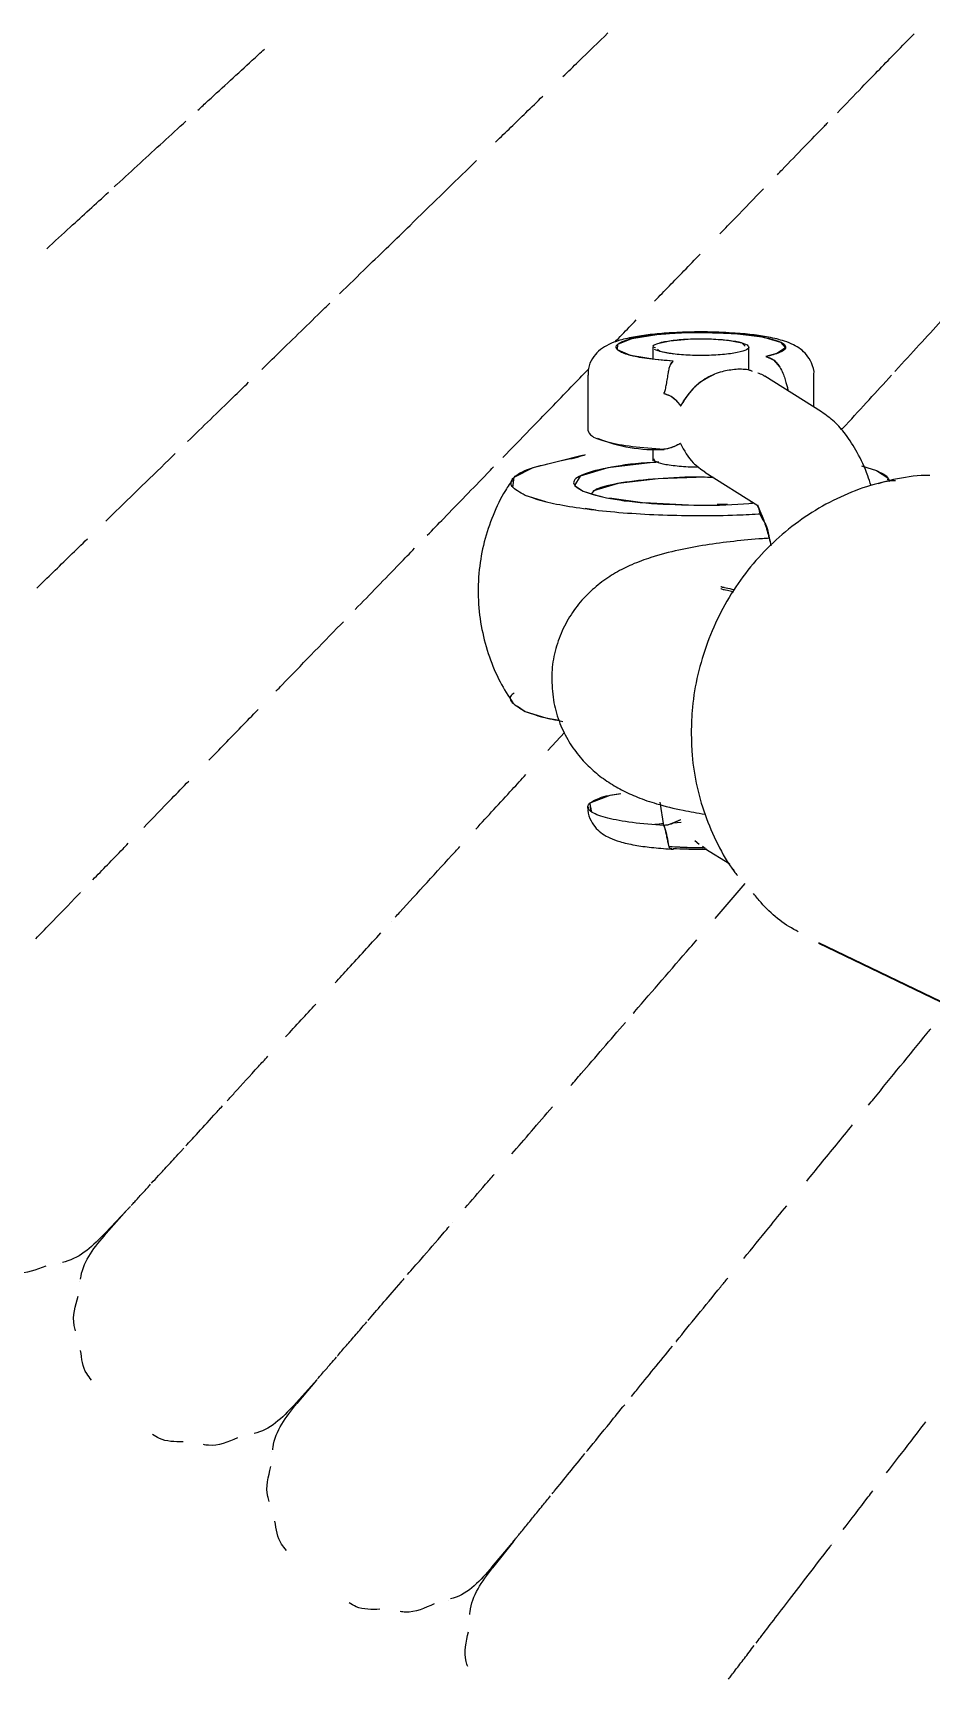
# Model space of a CAD drawing. Extents: x -360 to 379, y -342 to 365.
# Drawn here: x -32.36 to -26, y -185.03 to -173.39 of the extents above; entities that cross this region are included whole.
import ezdxf

# ---------------------------------------------------------------- set-up
doc = ezdxf.new("R2010")
doc.units = 0
doc.layers.get('0').update_dxf_attribs({"linetype": 'CONTINUOUS'})

msp = doc.modelspace()

# ---------------------------------------------------------------- linework, layer by layer
at = {"color": 7, "linetype": 'CONTINUOUS'}
for p, q in [((-27.972, -175.615), (-27.972, -175.7)), ((-27.952, -175.62), (-27.972, -175.615)), ((-27.971, -175.615), (-27.971, -175.7)), ((-27.293, -175.615), (-27.292, -175.615)), ((-27.293, -175.778), (-27.293, -175.616)), ((-27.292, -175.778), (-27.292, -175.615)), ((-27.848, -175.74), (-27.827, -175.713)), ((-28.432, -175.812), (-28.432, -176.206)), ((-26.78, -176.072), (-27.179, -175.821)), ((-27.02, -175.901), (-27.019, -175.922)), ((-27.02, -175.901), (-27.018, -175.922)), ((-26.832, -176.039), (-26.832, -175.812)), ((-27.893, -175.943), (-27.893, -175.943)), ((-27.776, -176.033), (-27.776, -176.033)), ((-28.629, -176.419), (-28.472, -176.379)), ((-27.972, -176.33), (-27.972, -176.419)), ((-27.776, -176.296), (-27.776, -176.296)), ((-27.967, -176.403), (-27.96, -176.418)), ((-27.604, -176.499), (-27.23, -176.734)), ((-26.497, -176.455), (-26.391, -176.487)), ((-26.481, -176.459), (-26.391, -176.487)), ((-26.292, -176.565), (-26.305, -176.546)), ((-28.728, -176.709), (-28.874, -176.663)), ((-28.465, -176.634), (-28.342, -176.671)), ((-28.278, -176.68), (-28.045, -176.714)), ((-28.034, -176.714), (-27.675, -176.731)), ((-27.516, -176.726), (-27.444, -176.724)), ((-27.231, -176.73), (-27.225, -176.748)), ((-28.374, -176.768), (-28.45, -176.756)), ((-27.404, -177.341), (-27.409, -177.352)), ((-28.929, -178.153), (-28.874, -178.19)), ((-28.714, -178.465), (-28.597, -178.338)), ((-27.893, -178.996), (-27.919, -178.83)), ((-28.413, -178.865), (-28.409, -178.892)), ((-27.893, -178.996), (-27.893, -178.996)), ((-27.772, -178.974), (-27.827, -178.979)), ((-27.837, -179.159), (-27.848, -179.158)), ((-27.674, -179.103), (-27.645, -179.128)), ((-27.62, -179.143), (-27.602, -179.156)), ((-27.604, -179.158), (-27.428, -179.268)), ((-27.532, -179.654), (-27.318, -179.407)), ((-27.403, -179.303), (-27.398, -179.313)), ((-32.01, -179.46), (-32.01, -179.46)), ((-29.819, -179.672), (-29.819, -179.672)), ((-26.801, -179.827), (-25.103, -180.643)), ((-26.799, -179.823), (-25.101, -180.64)), ((-31.843, -181.876), (-31.693, -181.716)), ((-31.692, -181.716), (-31.838, -181.88)), ((-29.388, -181.803), (-29.388, -181.803)), ((-32.162, -182.093), (-32.162, -182.093)), ((-32.027, -182.217), (-32.027, -182.217)), ((-30.494, -183.077), (-30.346, -182.911)), ((-30.351, -182.917), (-30.489, -183.081)), ((-30.494, -183.077), (-30.494, -183.077)), ((-30.668, -183.423), (-30.668, -183.423)), ((-29.11, -184.238), (-28.968, -184.069)), ((-28.958, -184.056), (-29.105, -184.242)), ((-26.699, -184.068), (-26.699, -184.068)), ((-29.105, -184.242), (-29.105, -184.242)), ((-29.415, -184.474), (-29.415, -184.474))]:
    msp.add_line(p, q, dxfattribs=at)
at = {"color": 7, "linetype": 'CONTINUOUS', "flags": 128}
for points in [[(-27.827, -175.713), (-27.956, -175.703), (-28.129, -175.673), (-28.221, -175.635), (-28.219, -175.593), (-28.121, -175.554), (-27.944, -175.526), (-27.792, -175.514)], [(-27.94, -175.59), (-27.852, -175.57), (-27.723, -175.558), (-27.577, -175.557), (-27.442, -175.566), (-27.342, -175.584), (-27.319, -175.609)], [(-27.792, -175.514), (-27.629, -175.511), (-27.392, -175.519), (-27.195, -175.543), (-27.068, -175.579), (-27.033, -175.621), (-27.095, -175.661), (-27.173, -175.682)], [(-27.823, -175.664), (-27.923, -175.645), (-27.938, -175.632)], [(-27.173, -175.682), (-27.119, -175.705), (-27.073, -175.757)], [(-27.893, -175.943), (-27.843, -175.962), (-27.814, -175.984)], [(-27.814, -175.984), (-27.781, -176.023), (-27.776, -176.033)], [(-27.814, -176.314), (-27.869, -176.334), (-27.893, -176.337)], [(-27.776, -176.296), (-27.782, -176.299), (-27.814, -176.314)], [(-28.961, -176.606), (-28.952, -176.534), (-28.818, -176.466), (-28.629, -176.419)], [(-27.933, -176.429), (-27.973, -176.43), (-28.29, -176.468), (-28.487, -176.526), (-28.527, -176.593), (-28.465, -176.634)], [(-26.391, -176.487), (-26.309, -176.538), (-26.312, -176.554)], [(-27.543, -176.537), (-27.597, -176.535), (-27.935, -176.545), (-28.217, -176.579), (-28.392, -176.63), (-28.402, -176.647)], [(-28.874, -178.19), (-28.728, -178.236), (-28.635, -178.251)], [(-28.411, -178.889), (-28.416, -178.837), (-28.273, -178.781), (-28.21, -178.772)], [(-27.814, -178.973), (-27.869, -178.993), (-27.893, -178.996)], [(-27.776, -178.955), (-27.782, -178.958), (-27.814, -178.973)], [(-27.832, -179.145), (-27.624, -179.153), (-27.607, -179.152)], [(-27.594, -179.164), (-27.721, -179.165), (-27.827, -179.16)]]:
    msp.add_lwpolyline(points, dxfattribs=at)
at = {"color": 7, "linetype": 'CONTINUOUS'}
for centre, radius, start, end in [((-27.36, -176.235), 0.462, 112.5413, 149.6387), ((-27.954, -175.258), 1.081, 247.7358, 273.2446), ((-28.712, -179.258), 0.861, 8.7999, 17.7202)]:
    msp.add_arc(centre, radius, start, end, dxfattribs=at)
for points, knots in [([(-28.608, -173.703), (-28.571, -173.667), (-28.458, -173.558), (-28.357, -173.46), (-28.289, -173.394)], [0, 0, 0, 0, 0.329059, 1, 1, 1, 1]), ([(-26.666, -173.958), (-26.607, -173.897), (-26.455, -173.74), (-26.272, -173.552), (-26.166, -173.443), (-26.124, -173.4)], [0, 0, 0, 0, 0.276317, 0.714286, 1, 1, 1, 1]), ([(-31.191, -173.941), (-31.166, -173.918), (-31.036, -173.799), (-30.877, -173.653), (-30.747, -173.534), (-30.719, -173.508)], [0, 0, 0, 0, 0.155751, 0.813067, 1, 1, 1, 1]), ([(-29.084, -174.165), (-29.011, -174.095), (-28.896, -173.983), (-28.79, -173.88), (-28.751, -173.842)], [0, 0, 0, 0, 0.627714, 1, 1, 1, 1]), ([(-31.781, -174.482), (-31.775, -174.476), (-31.66, -174.37), (-31.49, -174.215), (-31.328, -174.066), (-31.274, -174.017)], [0, 0, 0, 0, 0.0377721, 0.6794308, 1, 1, 1, 1]), ([(-27.091, -174.396), (-27.08, -174.384), (-26.959, -174.259), (-26.839, -174.136), (-26.742, -174.036), (-26.734, -174.028)], [0, 0, 0, 0, 0.085926, 0.925385, 1, 1, 1, 1]), ([(-30.189, -175.239), (-30.123, -175.175), (-29.955, -175.012), (-29.646, -174.712), (-29.386, -174.459), (-29.235, -174.312), (-29.218, -174.296)], [0, 0, 0, 0, 0.197881, 0.505329, 0.943957, 1, 1, 1, 1]), ([(-32.259, -174.919), (-32.204, -174.869), (-32.059, -174.736), (-31.912, -174.602), (-31.822, -174.519)], [0, 0, 0, 0, 0.383809, 1, 1, 1, 1]), ([(-27.497, -174.814), (-27.461, -174.776), (-27.352, -174.664), (-27.254, -174.563), (-27.188, -174.495)], [0, 0, 0, 0, 0.3290588, 1, 1, 1, 1]), ([(-27.959, -175.289), (-27.889, -175.217), (-27.777, -175.102), (-27.674, -174.996), (-27.636, -174.957)], [0, 0, 0, 0, 0.627714, 1, 1, 1, 1]), ([(-30.738, -175.773), (-30.699, -175.734), (-30.553, -175.593), (-30.392, -175.436), (-30.272, -175.319), (-30.256, -175.305)], [0, 0, 0, 0, 0.247575, 0.90398, 1, 1, 1, 1]), ([(-28.241, -175.58), (-28.207, -175.544), (-28.155, -175.491), (-28.106, -175.44), (-28.09, -175.423)], [0, 0, 0, 0, 0.661135, 1, 1, 1, 1]), ([(-26.26, -175.788), (-26.259, -175.786), (-26.141, -175.658), (-26.013, -175.518), (-25.899, -175.393), (-25.882, -175.375)], [0, 0, 0, 0, 0.0099037, 0.8541595, 1, 1, 1, 1]), ([(-27.802, -175.512), (-27.826, -175.513), (-27.898, -175.517), (-28.009, -175.528), (-28.129, -175.546), (-28.223, -175.57), (-28.295, -175.599), (-28.354, -175.638), (-28.402, -175.693), (-28.43, -175.755), (-28.429, -175.796), (-28.429, -175.812)], [0, 0, 0, 0, 0.078595, 0.230291, 0.385345, 0.549602, 0.674963, 0.772883, 0.859096, 0.947543, 1, 1, 1, 1]), ([(-27.802, -175.515), (-27.834, -175.517), (-27.888, -175.522), (-27.978, -175.527), (-28.042, -175.54), (-28.106, -175.55), (-28.141, -175.555)], [0, 0, 0, 0, 0.2603747, 0.433767, 0.6871449, 1, 1, 1, 1]), ([(-27.971, -175.61), (-27.971, -175.609), (-27.966, -175.601), (-27.936, -175.585), (-27.847, -175.567), (-27.725, -175.556), (-27.589, -175.555), (-27.461, -175.562), (-27.355, -175.577), (-27.321, -175.592), (-27.305, -175.599)], [0, 0, 0, 0, 0.0167205, 0.157189, 0.2976575, 0.438126, 0.5785945, 0.719063, 0.8595315, 1, 1, 1, 1]), ([(-27.506, -175.51), (-27.52, -175.51), (-27.582, -175.507), (-27.684, -175.507), (-27.767, -175.51), (-27.802, -175.512)], [0, 0, 0, 0, 0.153229, 0.640603, 1, 1, 1, 1]), ([(-26.833, -175.813), (-26.833, -175.811), (-26.828, -175.782), (-26.846, -175.728), (-26.882, -175.667), (-26.929, -175.625), (-26.981, -175.594), (-27.052, -175.567), (-27.145, -175.545), (-27.269, -175.526), (-27.389, -175.515), (-27.472, -175.512), (-27.506, -175.51)], [0, 0, 0, 0, 0.007703, 0.096957, 0.173943, 0.249382, 0.332978, 0.440748, 0.607004, 0.750156, 0.899991, 1, 1, 1, 1]), ([(-27.177, -175.544), (-27.215, -175.54), (-27.286, -175.533), (-27.345, -175.521), (-27.387, -175.52), (-27.392, -175.519)], [0, 0, 0, 0, 0.501709, 0.943558, 1, 1, 1, 1]), ([(-27.173, -175.682), (-27.154, -175.688), (-27.125, -175.696), (-27.093, -175.727), (-27.08, -175.747), (-27.073, -175.757)], [0, 0, 0, 0, 0.4849128, 0.742304, 1, 1, 1, 1]), ([(-29.033, -176.395), (-28.969, -176.329), (-28.806, -176.161), (-28.603, -175.952), (-28.468, -175.813), (-28.428, -175.771)], [0, 0, 0, 0, 0.311806, 0.796261, 1, 1, 1, 1]), ([(-27.893, -175.943), (-27.889, -175.933), (-27.882, -175.912), (-27.875, -175.876), (-27.868, -175.835), (-27.864, -175.809), (-27.862, -175.795)], [0, 0, 0, 0, 0.200173, 0.43117, 0.696956, 1, 1, 1, 1]), ([(-27.862, -175.795), (-27.86, -175.784), (-27.856, -175.763), (-27.846, -175.731), (-27.835, -175.72), (-27.827, -175.713)], [0, 0, 0, 0, 0.25743, 0.515084, 1, 1, 1, 1]), ([(-27.382, -175.772), (-27.416, -175.776), (-27.487, -175.784), (-27.593, -175.83), (-27.702, -175.91), (-27.749, -175.988), (-27.776, -176.033)], [0, 0, 0, 0, 0.203027, 0.429548, 0.67478, 1, 1, 1, 1]), ([(-27.266, -175.786), (-27.272, -175.784), (-27.307, -175.77), (-27.349, -175.771), (-27.382, -175.772)], [0, 0, 0, 0, 0.198174, 1, 1, 1, 1]), ([(-27.18, -175.823), (-27.184, -175.82), (-27.197, -175.808), (-27.216, -175.803), (-27.229, -175.8)], [0, 0, 0, 0, 0.296291, 1, 1, 1, 1]), ([(-27.073, -175.757), (-27.066, -175.77), (-27.052, -175.795), (-27.038, -175.836), (-27.028, -175.871), (-27.023, -175.892), (-27.02, -175.901)], [0, 0, 0, 0, 0.3030439, 0.5688296, 0.7998272, 1, 1, 1, 1]), ([(-31.263, -176.283), (-31.156, -176.178), (-31.012, -176.039), (-30.867, -175.898), (-30.831, -175.863)], [0, 0, 0, 0, 0.750545, 1, 1, 1, 1]), ([(-26.637, -176.199), (-26.627, -176.188), (-26.503, -176.053), (-26.389, -175.928), (-26.284, -175.814)], [0, 0, 0, 0, 0.079259, 1, 1, 1, 1]), ([(-27.893, -175.943), (-27.879, -175.947), (-27.848, -175.956), (-27.826, -175.974), (-27.814, -175.984)], [0, 0, 0, 0, 0.435543, 1, 1, 1, 1]), ([(-27.814, -175.984), (-27.802, -175.997), (-27.786, -176.013), (-27.778, -176.028), (-27.777, -176.031), (-27.776, -176.033), (-27.776, -176.033)], [0, 0, 0, 0, 0.729671, 0.919796, 0.973342, 1, 1, 1, 1]), ([(-26.428, -176.593), (-26.436, -176.57), (-26.464, -176.484), (-26.521, -176.363), (-26.599, -176.239), (-26.682, -176.142), (-26.748, -176.095), (-26.78, -176.072)], [0, 0, 0, 0, 0.106754, 0.386774, 0.637262, 0.823893, 1, 1, 1, 1]), ([(-28.431, -176.202), (-28.426, -176.217), (-28.416, -176.246), (-28.3, -176.286), (-28.125, -176.319), (-27.97, -176.331), (-27.893, -176.337)], [0, 0, 0, 0, 0.2472443, 0.4981628, 0.7490814, 1, 1, 1, 1]), ([(-31.841, -176.844), (-31.826, -176.829), (-31.674, -176.682), (-31.508, -176.521), (-31.356, -176.373), (-31.35, -176.367)], [0, 0, 0, 0, 0.094597, 0.961589, 1, 1, 1, 1]), ([(-28.629, -176.419), (-28.57, -176.407), (-28.499, -176.393), (-28.455, -176.376), (-28.448, -176.373)], [0, 0, 0, 0, 0.8363108, 1, 1, 1, 1]), ([(-27.814, -176.314), (-27.826, -176.32), (-27.848, -176.331), (-27.879, -176.335), (-27.893, -176.337)], [0, 0, 0, 0, 0.563803, 1, 1, 1, 1]), ([(-27.776, -176.296), (-27.776, -176.296), (-27.777, -176.296), (-27.778, -176.297), (-27.786, -176.301), (-27.802, -176.308), (-27.814, -176.314)], [0, 0, 0, 0, 0.027404, 0.08149, 0.272076, 1, 1, 1, 1]), ([(-27.776, -176.296), (-27.75, -176.345), (-27.707, -176.426), (-27.632, -176.477), (-27.602, -176.497)], [0, 0, 0, 0, 0.609867, 1, 1, 1, 1]), ([(-29.567, -176.944), (-29.528, -176.905), (-29.387, -176.759), (-29.23, -176.598), (-29.113, -176.478), (-29.099, -176.462)], [0, 0, 0, 0, 0.2475747, 0.9039797, 1, 1, 1, 1]), ([(-27.93, -176.429), (-27.944, -176.429), (-28.074, -176.433), (-28.28, -176.463), (-28.483, -176.512), (-28.561, -176.575), (-28.497, -176.614), (-28.465, -176.634)], [0, 0, 0, 0, 0.030235, 0.272676, 0.515117, 0.757559, 1, 1, 1, 1]), ([(-27.96, -176.418), (-27.943, -176.426), (-27.91, -176.44), (-27.804, -176.455), (-27.71, -176.462), (-27.657, -176.461), (-27.649, -176.461)], [0, 0, 0, 0, 0.313513, 0.627027, 0.94054, 1, 1, 1, 1]), ([(-26.391, -176.487), (-26.36, -176.501), (-26.317, -176.521), (-26.309, -176.542), (-26.307, -176.548)], [0, 0, 0, 0, 0.728171, 1, 1, 1, 1]), ([(-28.959, -176.546), (-28.978, -176.573), (-29.035, -176.653), (-29.105, -176.803), (-29.169, -176.991), (-29.205, -177.193), (-29.211, -177.402), (-29.186, -177.609), (-29.133, -177.802), (-29.06, -177.977), (-28.994, -178.08), (-28.963, -178.129)], [0, 0, 0, 0, 0.058899, 0.175678, 0.293386, 0.411654, 0.540567, 0.664078, 0.782541, 0.896519, 1, 1, 1, 1]), ([(-27.542, -176.538), (-27.571, -176.536), (-27.701, -176.531), (-27.945, -176.543), (-28.206, -176.572), (-28.375, -176.612), (-28.399, -176.641), (-28.407, -176.652)], [0, 0, 0, 0, 0.072705, 0.330324, 0.587942, 0.845561, 1, 1, 1, 1]), ([(-26.013, -176.522), (-26.015, -176.522), (-26.091, -176.519), (-26.242, -176.543), (-26.461, -176.596), (-26.673, -176.682), (-26.874, -176.795), (-27.059, -176.935), (-27.227, -177.099), (-27.373, -177.283), (-27.495, -177.485), (-27.59, -177.702), (-27.658, -177.928), (-27.695, -178.143), (-27.699, -178.281), (-27.7, -178.341)], [0, 0, 0, 0, 0.002353, 0.086517, 0.170798, 0.255213, 0.339765, 0.424445, 0.509237, 0.594123, 0.679083, 0.764097, 0.849143, 0.934197, 1, 1, 1, 1]), ([(-26.255, -176.559), (-26.294, -176.561), (-26.337, -176.564), (-26.377, -176.58), (-26.379, -176.581)], [0, 0, 0, 0, 0.934726, 1, 1, 1, 1]), ([(-27.206, -176.795), (-27.262, -176.798), (-27.402, -176.806), (-27.639, -176.809), (-27.902, -176.805), (-28.155, -176.791), (-28.388, -176.769), (-28.591, -176.74), (-28.76, -176.704), (-28.836, -176.677), (-28.874, -176.663)], [0, 0, 0, 0, 0.0886, 0.2188, 0.349, 0.4792, 0.6094, 0.7396, 0.8698, 1, 1, 1, 1]), ([(-28.465, -176.634), (-28.408, -176.652), (-28.295, -176.688), (-27.987, -176.723), (-27.642, -176.734), (-27.377, -176.73), (-27.269, -176.717), (-27.258, -176.716)], [0, 0, 0, 0, 0.242989, 0.485978, 0.728966, 0.971955, 1, 1, 1, 1]), ([(-27.234, -176.734), (-27.23, -176.741), (-27.219, -176.76), (-27.193, -176.821), (-27.164, -176.906), (-27.145, -176.981), (-27.136, -177.017)], [0, 0, 0, 0, 0.183708, 0.445872, 0.733541, 1, 1, 1, 1]), ([(-27.224, -176.754), (-27.219, -176.778), (-27.209, -176.826), (-27.168, -176.861), (-27.149, -176.963), (-27.14, -177), (-27.136, -177.017)], [0, 0, 0, 0, 0.343479, 0.704509, 0.866329, 1, 1, 1, 1]), ([(-32.33, -177.318), (-32.291, -177.281), (-32.177, -177.17), (-32.053, -177.049), (-31.971, -176.97)], [0, 0, 0, 0, 0.337232, 1, 1, 1, 1]), ([(-27.149, -176.966), (-27.165, -176.967), (-27.252, -176.972), (-27.404, -176.987), (-27.603, -177.013), (-27.798, -177.049), (-27.967, -177.093), (-28.113, -177.147), (-28.234, -177.207), (-28.346, -177.281), (-28.451, -177.375), (-28.544, -177.488), (-28.617, -177.619), (-28.667, -177.763), (-28.686, -177.881), (-28.687, -177.949), (-28.687, -177.966)], [0, 0, 0, 0, 0.019977, 0.115067, 0.212996, 0.31654, 0.432866, 0.513065, 0.58204, 0.648181, 0.713517, 0.779087, 0.845157, 0.911691, 0.978415, 1, 1, 1, 1]), ([(-30.077, -177.469), (-29.972, -177.362), (-29.833, -177.218), (-29.692, -177.073), (-29.657, -177.037)], [0, 0, 0, 0, 0.750544, 1, 1, 1, 1]), ([(-27.405, -177.344), (-27.419, -177.341), (-27.472, -177.33), (-27.464, -177.333), (-27.489, -177.323), (-27.492, -177.322)], [0, 0, 0, 0, 0.241451, 0.908506, 1, 1, 1, 1]), ([(-27.395, -177.33), (-27.416, -177.326), (-27.457, -177.318), (-27.489, -177.309), (-27.49, -177.308), (-27.49, -177.308)], [0, 0, 0, 0, 0.394394, 0.765108, 1, 1, 1, 1]), ([(-27.485, -177.311), (-27.479, -177.311), (-27.463, -177.311), (-27.467, -177.315), (-27.469, -177.318)], [0, 0, 0, 0, 0.3865537, 1, 1, 1, 1]), ([(-30.638, -178.047), (-30.623, -178.032), (-30.476, -177.88), (-30.315, -177.714), (-30.167, -177.562), (-30.161, -177.556)], [0, 0, 0, 0, 0.094597, 0.961589, 1, 1, 1, 1]), ([(-28.687, -177.966), (-28.684, -178.02), (-28.678, -178.126), (-28.633, -178.274), (-28.569, -178.404), (-28.488, -178.516), (-28.396, -178.609), (-28.296, -178.686), (-28.19, -178.748), (-28.073, -178.801), (-27.931, -178.849), (-27.777, -178.887), (-27.656, -178.907), (-27.604, -178.916)], [0, 0, 0, 0, 0.090575, 0.175548, 0.256486, 0.334568, 0.410959, 0.4872, 0.56591, 0.652069, 0.755323, 0.894305, 1, 1, 1, 1]), ([(-28.953, -178.061), (-28.953, -178.061), (-28.992, -178.082), (-28.981, -178.127), (-28.909, -178.169), (-28.874, -178.19)], [0, 0, 0, 0, 0.003187, 0.501593, 1, 1, 1, 1]), ([(-31.112, -178.535), (-31.075, -178.497), (-30.964, -178.382), (-30.844, -178.259), (-30.764, -178.177)], [0, 0, 0, 0, 0.337231, 1, 1, 1, 1]), ([(-28.874, -178.19), (-28.837, -178.203), (-28.768, -178.229), (-28.659, -178.25), (-28.609, -178.26)], [0, 0, 0, 0, 0.539502, 1, 1, 1, 1]), ([(-27.7, -178.341), (-27.699, -178.384), (-27.697, -178.504), (-27.669, -178.699), (-27.608, -178.921), (-27.516, -179.129), (-27.437, -179.273), (-27.381, -179.34), (-27.373, -179.349)], [0, 0, 0, 0, 0.117263, 0.329252, 0.541227, 0.752927, 0.964289, 1, 1, 1, 1]), ([(-31.573, -179.01), (-31.508, -178.943), (-31.407, -178.839), (-31.295, -178.724), (-31.255, -178.682)], [0, 0, 0, 0, 0.643046, 1, 1, 1, 1]), ([(-29.224, -179.022), (-29.139, -178.929), (-29.022, -178.802), (-28.902, -178.671), (-28.87, -178.636)], [0, 0, 0, 0, 0.7332223, 1, 1, 1, 1]), ([(-27.893, -178.996), (-27.97, -178.99), (-28.125, -178.978), (-28.301, -178.945), (-28.413, -178.905), (-28.446, -178.86), (-28.395, -178.817), (-28.306, -178.785), (-28.22, -178.772), (-28.198, -178.769)], [0, 0, 0, 0, 0.157693, 0.315385, 0.473078, 0.63077, 0.788463, 0.946155, 1, 1, 1, 1]), ([(-28.429, -178.865), (-28.43, -178.873), (-28.434, -178.907), (-28.412, -178.963), (-28.374, -179.019), (-28.326, -179.058), (-28.271, -179.088), (-28.2, -179.113), (-28.104, -179.135), (-27.982, -179.152), (-27.886, -179.16), (-27.831, -179.163), (-27.825, -179.164)], [0, 0, 0, 0, 0.028105, 0.120206, 0.201558, 0.28338, 0.376532, 0.501271, 0.667135, 0.819891, 0.979807, 1, 1, 1, 1]), ([(-27.894, -178.984), (-27.917, -178.986), (-27.941, -178.987), (-27.956, -178.99), (-27.957, -178.99)], [0, 0, 0, 0, 0.965925, 1, 1, 1, 1]), ([(-27.814, -178.973), (-27.826, -178.979), (-27.848, -178.99), (-27.879, -178.994), (-27.893, -178.996)], [0, 0, 0, 0, 0.564084, 1, 1, 1, 1]), ([(-27.862, -179.126), (-27.864, -179.116), (-27.868, -179.097), (-27.875, -179.062), (-27.882, -179.028), (-27.889, -179.006), (-27.893, -178.996)], [0, 0, 0, 0, 0.303044, 0.56883, 0.799827, 1, 1, 1, 1]), ([(-27.776, -178.955), (-27.776, -178.955), (-27.777, -178.955), (-27.778, -178.956), (-27.786, -178.96), (-27.802, -178.967), (-27.814, -178.973)], [0, 0, 0, 0, 0.027084, 0.080938, 0.271324, 1, 1, 1, 1]), ([(-31.933, -179.38), (-31.864, -179.31), (-31.785, -179.228), (-31.695, -179.135), (-31.682, -179.122)], [0, 0, 0, 0, 0.862942, 1, 1, 1, 1]), ([(-29.794, -179.644), (-29.783, -179.632), (-29.648, -179.485), (-29.493, -179.316), (-29.347, -179.156), (-29.336, -179.145)], [0, 0, 0, 0, 0.0760936, 0.9338442, 1, 1, 1, 1]), ([(-27.837, -179.159), (-27.841, -179.16), (-27.849, -179.161), (-27.856, -179.147), (-27.86, -179.133), (-27.862, -179.126)], [0, 0, 0, 0, 0.3288787, 0.6642255, 1, 1, 1, 1]), ([(-27.857, -179.143), (-27.804, -179.147), (-27.724, -179.154), (-27.638, -179.152), (-27.609, -179.151)], [0, 0, 0, 0, 0.657335, 1, 1, 1, 1]), ([(-27.591, -179.165), (-27.609, -179.166), (-27.689, -179.168), (-27.767, -179.163), (-27.827, -179.16)], [0, 0, 0, 0, 0.232176, 1, 1, 1, 1]), ([(-32.337, -179.796), (-32.304, -179.763), (-32.209, -179.665), (-32.103, -179.555), (-32.023, -179.473), (-32.019, -179.469)], [0, 0, 0, 0, 0.332866, 0.964199, 1, 1, 1, 1]), ([(-26.943, -179.747), (-26.948, -179.744), (-27.047, -179.695), (-27.157, -179.604), (-27.242, -179.499), (-27.259, -179.477)], [0, 0, 0, 0, 0.037102, 0.803117, 1, 1, 1, 1]), ([(-30.219, -180.108), (-30.188, -180.074), (-30.086, -179.963), (-29.973, -179.84), (-29.896, -179.755)], [0, 0, 0, 0, 0.30905, 1, 1, 1, 1]), ([(-28.11, -180.323), (-28.106, -180.319), (-27.978, -180.17), (-27.826, -179.995), (-27.677, -179.823), (-27.661, -179.804)], [0, 0, 0, 0, 0.025202, 0.894352, 1, 1, 1, 1]), ([(-30.569, -180.49), (-30.533, -180.451), (-30.467, -180.379), (-30.391, -180.296), (-30.356, -180.258)], [0, 0, 0, 0, 0.5414559, 1, 1, 1, 1]), ([(-28.552, -180.834), (-28.527, -180.806), (-28.405, -180.665), (-28.272, -180.511), (-28.166, -180.388)], [0, 0, 0, 0, 0.1964569, 1, 1, 1, 1]), ([(-26.446, -180.973), (-26.434, -180.958), (-26.298, -180.792), (-26.15, -180.609), (-26.014, -180.443), (-26.006, -180.433)], [0, 0, 0, 0, 0.08578, 0.94444, 1, 1, 1, 1]), ([(-30.983, -180.942), (-30.965, -180.923), (-30.896, -180.847), (-30.801, -180.743), (-30.717, -180.651), (-30.694, -180.626)], [0, 0, 0, 0, 0.197869, 0.785822, 1, 1, 1, 1]), ([(-31.274, -181.26), (-31.25, -181.233), (-31.188, -181.166), (-31.102, -181.072), (-31.037, -181), (-31.016, -180.978)], [0, 0, 0, 0, 0.308272, 0.788249, 1, 1, 1, 1]), ([(-28.97, -181.318), (-28.924, -181.266), (-28.833, -181.16), (-28.731, -181.043), (-28.681, -180.984)], [0, 0, 0, 0, 0.497568, 1, 1, 1, 1]), ([(-26.882, -181.509), (-26.85, -181.469), (-26.746, -181.341), (-26.636, -181.206), (-26.56, -181.113)], [0, 0, 0, 0, 0.311272, 1, 1, 1, 1]), ([(-31.517, -181.524), (-31.501, -181.507), (-31.463, -181.466), (-31.393, -181.389), (-31.333, -181.324), (-31.295, -181.282), (-31.289, -181.276)], [0, 0, 0, 0, 0.243687, 0.573129, 0.935514, 1, 1, 1, 1]), ([(-29.299, -181.699), (-29.253, -181.646), (-29.188, -181.571), (-29.114, -181.485), (-29.094, -181.462)], [0, 0, 0, 0, 0.719665, 1, 1, 1, 1]), ([(-31.662, -181.682), (-31.655, -181.676), (-31.636, -181.654), (-31.592, -181.607), (-31.552, -181.563), (-31.527, -181.536), (-31.524, -181.532)], [0, 0, 0, 0, 0.17831, 0.575905, 0.942265, 1, 1, 1, 1]), ([(-31.689, -181.712), (-31.689, -181.712), (-31.689, -181.712), (-31.687, -181.71), (-31.685, -181.708), (-31.683, -181.705), (-31.679, -181.701), (-31.673, -181.695), (-31.669, -181.69), (-31.667, -181.688)], [0, 0, 0, 0, 0.02233, 0.189138, 0.287026, 0.383001, 0.580431, 0.811388, 1, 1, 1, 1]), ([(-27.328, -182.056), (-27.27, -181.985), (-27.173, -181.866), (-27.068, -181.736), (-27.025, -181.684)], [0, 0, 0, 0, 0.596678, 1, 1, 1, 1]), ([(-29.706, -182.17), (-29.675, -182.134), (-29.593, -182.04), (-29.496, -181.927), (-29.424, -181.844), (-29.412, -181.83)], [0, 0, 0, 0, 0.343097, 0.89115, 1, 1, 1, 1]), ([(-31.843, -181.876), (-31.93, -181.963), (-32.021, -182.056), (-32.142, -182.082), (-32.148, -182.084)], [0, 0, 0, 0, 0.94853, 1, 1, 1, 1]), ([(-32.019, -182.202), (-32.018, -182.195), (-32.002, -182.073), (-31.918, -181.974), (-31.838, -181.88)], [0, 0, 0, 0, 0.051116, 1, 1, 1, 1]), ([(-32.266, -182.111), (-32.334, -182.138), (-32.415, -182.17), (-32.497, -182.154), (-32.509, -182.151)], [0, 0, 0, 0, 0.847683, 1, 1, 1, 1]), ([(-29.986, -182.494), (-29.982, -182.49), (-29.948, -182.45), (-29.871, -182.361), (-29.789, -182.266), (-29.738, -182.207), (-29.73, -182.198)], [0, 0, 0, 0, 0.045791, 0.465915, 0.921663, 1, 1, 1, 1]), ([(-27.807, -182.644), (-27.806, -182.643), (-27.71, -182.524), (-27.587, -182.374), (-27.459, -182.216), (-27.442, -182.196)], [0, 0, 0, 0, 0.009083, 0.874513, 1, 1, 1, 1]), ([(-32.055, -182.568), (-32.059, -182.555), (-32.082, -182.475), (-32.057, -182.392), (-32.036, -182.322)], [0, 0, 0, 0, 0.152317, 1, 1, 1, 1]), ([(-30.203, -182.746), (-30.201, -182.743), (-30.179, -182.718), (-30.132, -182.663), (-30.066, -182.587), (-30.017, -182.53), (-29.994, -182.504)], [0, 0, 0, 0, 0.047792, 0.381725, 0.714324, 1, 1, 1, 1]), ([(-28.123, -183.031), (-28.111, -183.017), (-28.023, -182.909), (-27.921, -182.784), (-27.833, -182.676)], [0, 0, 0, 0, 0.130504, 1, 1, 1, 1]), ([(-31.942, -182.916), (-31.954, -182.901), (-32.003, -182.843), (-32.012, -182.765), (-32.019, -182.707)], [0, 0, 0, 0, 0.252425, 1, 1, 1, 1]), ([(-30.344, -182.908), (-30.342, -182.906), (-30.339, -182.903), (-30.325, -182.886), (-30.297, -182.855), (-30.257, -182.808), (-30.223, -182.769), (-30.209, -182.753)], [0, 0, 0, 0, 0.091117, 0.187811, 0.428629, 0.767865, 1, 1, 1, 1]), ([(-30.494, -183.077), (-30.578, -183.167), (-30.666, -183.262), (-30.786, -183.292), (-30.792, -183.293)], [0, 0, 0, 0, 0.948884, 1, 1, 1, 1]), ([(-30.66, -183.408), (-30.659, -183.402), (-30.647, -183.279), (-30.566, -183.177), (-30.489, -183.081)], [0, 0, 0, 0, 0.0514703, 1, 1, 1, 1]), ([(-28.44, -183.42), (-28.437, -183.417), (-28.387, -183.356), (-28.298, -183.247), (-28.206, -183.133), (-28.171, -183.09)], [0, 0, 0, 0, 0.035025, 0.635937, 1, 1, 1, 1]), ([(-26.318, -183.572), (-26.262, -183.499), (-26.174, -183.385), (-26.077, -183.258), (-26.042, -183.212)], [0, 0, 0, 0, 0.6395948, 1, 1, 1, 1]), ([(-31.294, -183.352), (-31.353, -183.352), (-31.431, -183.352), (-31.495, -183.31), (-31.511, -183.3)], [0, 0, 0, 0, 0.747575, 1, 1, 1, 1]), ([(-30.91, -183.324), (-30.977, -183.353), (-31.056, -183.388), (-31.139, -183.374), (-31.151, -183.372)], [0, 0, 0, 0, 0.847683, 1, 1, 1, 1]), ([(-28.683, -183.719), (-28.677, -183.712), (-28.641, -183.667), (-28.566, -183.575), (-28.489, -183.481), (-28.453, -183.436)], [0, 0, 0, 0, 0.079622, 0.558135, 1, 1, 1, 1]), ([(-30.685, -183.774), (-30.689, -183.762), (-30.715, -183.683), (-30.692, -183.599), (-30.673, -183.528)], [0, 0, 0, 0, 0.1523173, 1, 1, 1, 1]), ([(-26.626, -183.973), (-26.569, -183.899), (-26.502, -183.812), (-26.426, -183.713), (-26.415, -183.698)], [0, 0, 0, 0, 0.855226, 1, 1, 1, 1]), ([(-28.96, -184.059), (-28.948, -184.044), (-28.93, -184.022), (-28.945, -184.041), (-28.951, -184.048), (-28.955, -184.053), (-28.958, -184.057), (-28.96, -184.059), (-28.961, -184.06), (-28.962, -184.061), (-28.962, -184.062), (-28.963, -184.063), (-28.964, -184.064), (-28.965, -184.065), (-28.966, -184.066), (-28.964, -184.065), (-28.956, -184.054), (-28.942, -184.037), (-28.916, -184.006), (-28.884, -183.965), (-28.845, -183.918), (-28.815, -183.882), (-28.785, -183.845), (-28.747, -183.797), (-28.715, -183.758), (-28.696, -183.735)], [0, 0, 0, 0, 0.0385432, 0.057481, 0.0711046, 0.0765919, 0.0818901, 0.082987, 0.0839353, 0.0847766, 0.0856049, 0.0865156, 0.0875598, 0.0901703, 0.1000262, 0.1112381, 0.1861534, 0.2576011, 0.3212303, 0.5171204, 0.614367, 0.6917293, 0.7754671, 0.865604, 1, 1, 1, 1]), ([(-30.562, -184.12), (-30.575, -184.105), (-30.625, -184.048), (-30.637, -183.971), (-30.645, -183.913)], [0, 0, 0, 0, 0.252425, 1, 1, 1, 1]), ([(-27.241, -184.775), (-27.231, -184.762), (-27.193, -184.712), (-27.115, -184.61), (-27.003, -184.465), (-26.87, -184.291), (-26.772, -184.163), (-26.712, -184.085), (-26.707, -184.08)], [0, 0, 0, 0, 0.068604, 0.270619, 0.489828, 0.726365, 0.980371, 1, 1, 1, 1]), ([(-29.11, -184.238), (-29.191, -184.331), (-29.277, -184.428), (-29.396, -184.462), (-29.402, -184.463)], [0, 0, 0, 0, 0.9485297, 1, 1, 1, 1]), ([(-29.266, -184.574), (-29.266, -184.567), (-29.257, -184.444), (-29.179, -184.341), (-29.105, -184.242)], [0, 0, 0, 0, 0.051116, 1, 1, 1, 1]), ([(-29.902, -184.536), (-29.96, -184.538), (-30.039, -184.54), (-30.104, -184.501), (-30.12, -184.49)], [0, 0, 0, 0, 0.747575, 1, 1, 1, 1]), ([(-29.518, -184.497), (-29.585, -184.528), (-29.663, -184.565), (-29.746, -184.554), (-29.759, -184.552)], [0, 0, 0, 0, 0.847683, 1, 1, 1, 1]), ([(-29.281, -184.941), (-29.285, -184.929), (-29.313, -184.85), (-29.293, -184.766), (-29.276, -184.695)], [0, 0, 0, 0, 0.152317, 1, 1, 1, 1]), ([(-27.436, -185.029), (-27.429, -185.021), (-27.405, -184.989), (-27.357, -184.926), (-27.303, -184.856), (-27.267, -184.809), (-27.255, -184.793)], [0, 0, 0, 0, 0.136532, 0.483584, 0.828911, 1, 1, 1, 1])]:
    msp.add_open_spline(points, degree=3, knots=knots, dxfattribs=at)
for points in [[(-27.827, -175.713), (-27.886, -175.709), (-28.002, -175.7), (-28.134, -175.675), (-28.218, -175.645), (-28.242, -175.612), (-28.206, -175.579), (-28.112, -175.549), (-27.971, -175.526), (-27.852, -175.518), (-27.792, -175.514)], [(-27.792, -175.514), (-27.73, -175.512), (-27.604, -175.509), (-27.414, -175.516), (-27.247, -175.533), (-27.119, -175.558), (-27.041, -175.588), (-27.024, -175.622), (-27.064, -175.655), (-27.137, -175.673), (-27.173, -175.682)], [(-27.305, -175.599), (-27.298, -175.607), (-27.284, -175.622), (-27.329, -175.645), (-27.418, -175.663), (-27.539, -175.673), (-27.675, -175.675), (-27.804, -175.667), (-27.91, -175.652), (-27.943, -175.638), (-27.96, -175.631)], [(-28.874, -176.663), (-28.912, -176.642), (-28.988, -176.601), (-28.969, -176.535), (-28.858, -176.471), (-28.705, -176.437), (-28.629, -176.419)]]:
    msp.add_open_spline(points, degree=3, dxfattribs=at)

doc.saveas('drawing.dxf')
